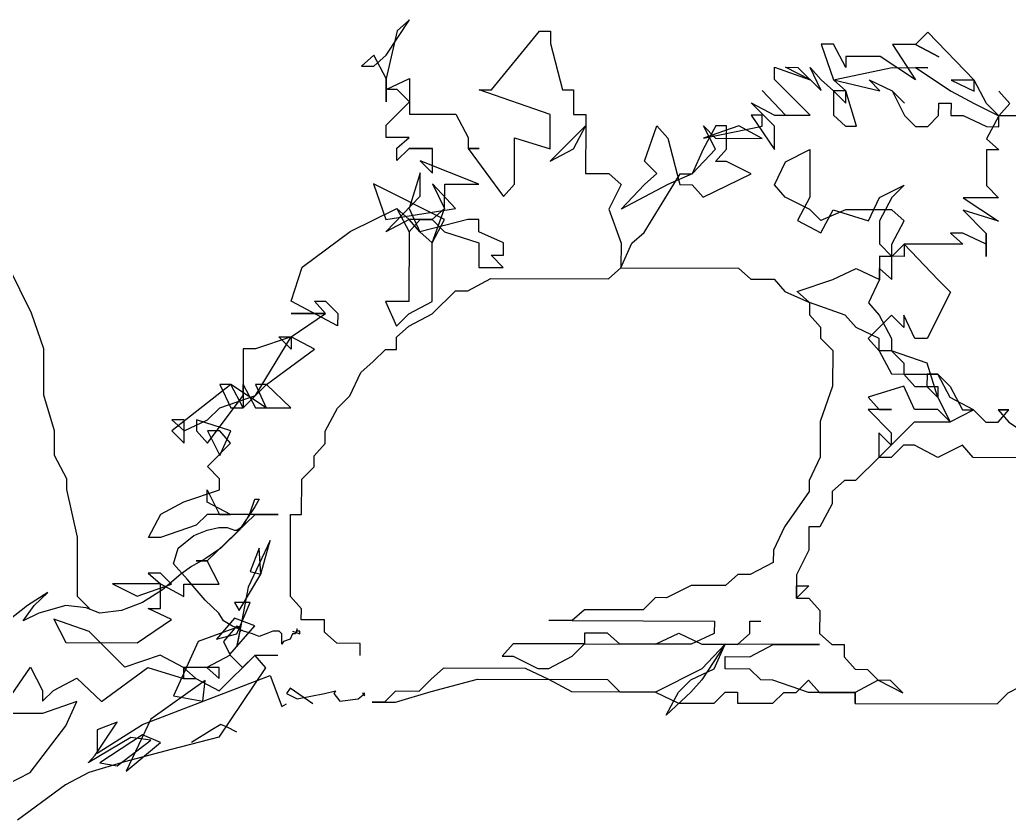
# Model space of a CAD drawing. Extents: x 2.52 to 6.06, y 1.1 to 8.22.
# Drawn here: x 4.49 to 5.024, y 1.127 to 1.559 of the extents above; entities that cross this region are included whole.
import ezdxf

# ---------------------------------------------------------------- set-up
doc = ezdxf.new("R2010")
doc.units = 0
doc.header["$LTSCALE"] = 0.4
doc.header["$MEASUREMENT"] = 0
doc.layers.add('CERCHA', color=7, linetype='CONTINUOUS')

msp = doc.modelspace()

# ---------------------------------------------------------------- linework, layer by layer
at = {"layer": 'CERCHA'}
for p, q in [((4.68793, 1.53967), (4.70053, 1.55884)), ((4.70053, 1.55884), (4.69387, 1.55295)), ((4.69387, 1.55295), (4.68789, 1.52711)), ((4.74474, 1.52105), (4.77068, 1.55274)), ((4.77068, 1.55274), (4.77659, 1.55272)), ((4.77659, 1.55272), (4.77657, 1.54608)), ((4.98042, 1.55217), (4.97375, 1.54554)), ((5.00546, 1.52625), (4.98042, 1.55217)), ((4.77657, 1.54608), (4.78315, 1.52095)), ((4.9228, 1.54568), (4.92939, 1.52646)), ((4.92944, 1.54566), (4.9228, 1.54568)), ((4.93606, 1.53309), (4.92944, 1.54566)), ((4.9612, 1.54558), (4.9737, 1.52634)), ((4.97375, 1.54554), (4.9612, 1.54558)), ((4.98629, 1.53886), (4.97375, 1.54554)), ((4.97375, 1.54554), (4.98629, 1.53886)), ((4.68128, 1.53969), (4.67462, 1.5338)), ((4.68126, 1.53378), (4.68793, 1.53967)), ((4.68789, 1.52711), (4.68128, 1.53969)), ((4.93607, 1.539), (4.93606, 1.53309)), ((4.95453, 1.53895), (4.93607, 1.539)), ((4.9737, 1.52634), (4.95453, 1.53895)), ((4.67462, 1.5338), (4.68126, 1.53378)), ((4.89763, 1.52655), (4.89765, 1.53319)), ((4.89765, 1.53319), (4.91684, 1.52649)), ((4.90356, 1.53318), (4.91021, 1.53316)), ((4.91684, 1.52649), (4.90356, 1.53318)), ((4.91021, 1.53316), (4.92273, 1.52057)), ((4.91685, 1.53314), (4.92274, 1.52648)), ((4.92273, 1.52057), (4.91685, 1.53314)), ((4.92939, 1.52646), (4.96117, 1.53302)), ((4.96117, 1.53302), (4.98037, 1.53297)), ((4.97372, 1.53299), (4.99289, 1.52038)), ((4.98037, 1.53297), (4.97372, 1.53299)), ((4.68786, 1.51456), (4.68789, 1.52711)), ((4.68789, 1.52711), (4.68788, 1.52121)), ((4.68788, 1.52121), (4.70045, 1.52708)), ((4.70045, 1.52708), (4.7004, 1.50788)), ((4.91678, 1.50729), (4.89763, 1.52655)), ((4.92274, 1.52648), (4.92937, 1.52055)), ((4.92939, 1.52646), (4.95448, 1.52048)), ((4.93602, 1.52053), (4.92939, 1.52646)), ((4.94859, 1.52641), (4.96113, 1.52047)), ((4.95448, 1.52048), (4.94859, 1.52641)), ((4.9929, 1.52629), (5.00544, 1.52035)), ((5.00546, 1.52625), (4.9929, 1.52629)), ((5.00544, 1.52035), (5.00546, 1.52625)), ((5.01207, 1.51368), (5.00546, 1.52625)), ((4.68788, 1.52121), (4.68786, 1.51456)), ((4.69379, 1.52119), (4.68788, 1.52121)), ((4.70041, 1.51453), (4.69379, 1.52119)), ((4.7381, 1.52107), (4.74474, 1.52105)), ((4.77646, 1.50767), (4.7381, 1.52107)), ((4.78315, 1.52095), (4.78906, 1.52093)), ((4.78906, 1.52093), (4.78902, 1.50764)), ((4.89097, 1.52066), (4.90349, 1.50733)), ((4.90349, 1.50733), (4.89097, 1.52066)), ((4.92937, 1.52055), (4.92934, 1.50726)), ((4.93602, 1.52053), (4.92937, 1.52055)), ((4.92937, 1.52055), (4.936, 1.51389)), ((4.936, 1.51389), (4.93602, 1.52053)), ((4.94188, 1.50132), (4.93602, 1.52053)), ((4.96113, 1.52047), (4.96774, 1.50715)), ((4.96776, 1.5138), (4.96113, 1.52047)), ((4.96113, 1.52047), (4.96776, 1.5138)), ((4.99289, 1.52038), (5.00542, 1.5137)), ((5.01874, 1.52031), (5.02463, 1.51365)), ((5.02463, 1.51365), (5.01874, 1.52031)), ((4.68783, 1.50201), (4.70041, 1.51453)), ((4.88505, 1.51403), (4.89758, 1.50734)), ((4.89757, 1.50144), (4.88505, 1.51403)), ((4.9862, 1.5071), (4.98622, 1.51375)), ((4.98622, 1.51375), (4.99287, 1.51373)), ((4.99287, 1.51373), (4.99285, 1.50709)), ((5.00542, 1.5137), (5.0187, 1.50702)), ((5.0187, 1.50702), (5.01207, 1.51368)), ((5.0187, 1.50702), (5.02463, 1.51365)), ((4.7004, 1.50788), (4.72551, 1.50781)), ((4.72551, 1.50781), (4.73212, 1.49524)), ((4.77641, 1.48921), (4.77646, 1.50767)), ((4.78902, 1.50764), (4.79567, 1.50762)), ((4.79567, 1.50762), (4.79565, 1.50171)), ((4.88503, 1.50738), (4.89753, 1.48888)), ((4.89094, 1.50736), (4.88503, 1.50738)), ((4.89092, 1.50145), (4.89094, 1.50736)), ((4.89758, 1.50734), (4.90349, 1.50733)), ((4.90349, 1.50733), (4.91678, 1.50729)), ((4.92934, 1.50726), (4.93597, 1.50133)), ((4.96774, 1.50715), (4.97363, 1.50123)), ((4.98028, 1.50121), (4.9862, 1.5071)), ((4.99285, 1.50709), (4.9995, 1.50707)), ((4.9995, 1.50707), (5.01204, 1.50113)), ((5.0187, 1.50702), (5.01202, 1.49448)), ((5.01868, 1.50111), (5.0187, 1.50702)), ((5.03716, 1.50697), (5.0187, 1.50702)), ((4.68781, 1.49536), (4.68783, 1.50201)), ((4.79565, 1.50171), (4.7764, 1.48256)), ((4.78897, 1.48918), (4.79565, 1.50171)), ((4.79565, 1.50171), (4.79558, 1.47586)), ((4.82735, 1.48242), (4.83405, 1.50161)), ((4.83405, 1.50161), (4.83994, 1.49495)), ((4.86581, 1.50152), (4.85913, 1.48899)), ((4.87836, 1.50149), (4.85914, 1.49489)), ((4.85914, 1.49489), (4.89092, 1.50145)), ((4.85916, 1.50154), (4.86579, 1.49488)), ((4.86578, 1.48897), (4.85916, 1.50154)), ((4.87172, 1.50151), (4.86581, 1.50152)), ((4.87168, 1.48895), (4.87172, 1.50151)), ((4.8909, 1.49481), (4.87836, 1.50149)), ((4.89753, 1.48888), (4.89757, 1.50144)), ((4.93597, 1.50133), (4.94188, 1.50132)), ((4.97363, 1.50123), (4.98028, 1.50121)), ((5.01204, 1.50113), (5.01868, 1.50111)), ((4.70036, 1.49532), (4.68781, 1.49536)), ((4.6937, 1.48943), (4.70036, 1.49532)), ((4.73212, 1.49524), (4.7321, 1.48933)), ((4.75716, 1.47006), (4.75723, 1.49517)), ((4.75723, 1.49517), (4.77641, 1.48921)), ((4.83994, 1.49495), (4.84652, 1.46982)), ((4.86579, 1.49488), (4.8909, 1.49481)), ((5.01202, 1.49448), (5.01865, 1.48855)), ((4.69368, 1.48279), (4.6937, 1.48943)), ((4.70035, 1.48942), (4.69368, 1.48279)), ((4.7129, 1.48938), (4.70035, 1.48942)), ((4.70035, 1.48942), (4.7129, 1.48938)), ((4.7129, 1.48938), (4.70035, 1.48942)), ((4.71287, 1.47609), (4.7129, 1.48938)), ((4.7321, 1.48933), (4.75123, 1.46343)), ((4.73801, 1.48931), (4.7321, 1.48933)), ((4.7321, 1.48933), (4.73801, 1.48931)), ((4.7764, 1.48256), (4.78897, 1.48918)), ((4.85913, 1.48899), (4.85318, 1.47571)), ((4.85318, 1.47571), (4.86578, 1.48897)), ((4.86576, 1.48232), (4.87168, 1.48895)), ((4.90342, 1.48222), (4.91673, 1.48883)), ((4.91673, 1.48883), (4.91666, 1.46298)), ((5.012, 1.48857), (5.01195, 1.46937)), ((5.01865, 1.48855), (5.012, 1.48857)), ((4.70624, 1.48275), (4.71287, 1.47609)), ((4.73796, 1.47011), (4.70624, 1.48275)), ((4.83398, 1.47576), (4.82735, 1.48242)), ((4.87167, 1.4823), (4.86576, 1.48232)), ((4.88494, 1.47562), (4.87167, 1.4823)), ((4.89748, 1.46968), (4.90342, 1.48222)), ((4.70622, 1.47611), (4.70026, 1.45692)), ((4.70618, 1.46355), (4.70622, 1.47611)), ((4.79558, 1.47586), (4.80813, 1.47583)), ((4.80813, 1.47583), (4.81477, 1.4699)), ((4.82725, 1.44402), (4.84654, 1.47573)), ((4.82732, 1.46987), (4.83398, 1.47576)), ((4.85318, 1.47571), (4.83988, 1.46984)), ((4.84654, 1.47573), (4.85318, 1.47571)), ((4.85906, 1.46314), (4.88494, 1.47562)), ((4.68109, 1.47027), (4.68769, 1.45105)), ((4.71944, 1.45096), (4.68109, 1.47027)), ((4.71285, 1.47018), (4.71946, 1.45687)), ((4.72537, 1.45685), (4.71285, 1.47018)), ((4.71946, 1.45687), (4.7195, 1.47016)), ((4.7195, 1.47016), (4.73796, 1.47011)), ((4.75123, 1.46343), (4.75716, 1.47006)), ((4.81477, 1.4699), (4.80808, 1.45663)), ((4.81473, 1.45661), (4.82732, 1.46987)), ((4.83988, 1.46984), (4.81473, 1.45661)), ((4.84652, 1.46982), (4.85317, 1.4698)), ((4.85317, 1.4698), (4.85906, 1.46314)), ((4.90337, 1.46302), (4.89748, 1.46968)), ((4.95433, 1.46288), (4.96764, 1.46949)), ((4.96764, 1.46949), (4.96097, 1.46286)), ((5.01195, 1.46937), (5.01858, 1.4627)), ((4.68767, 1.4444), (4.70618, 1.46355)), ((4.91665, 1.45633), (4.90337, 1.46302)), ((4.91666, 1.46298), (4.90998, 1.45044)), ((4.94839, 1.45034), (4.95433, 1.46288)), ((4.96097, 1.46286), (4.95429, 1.45032)), ((4.99938, 1.46276), (5.01855, 1.45015)), ((5.01858, 1.4627), (4.99938, 1.46276)), ((4.66847, 1.44445), (4.69361, 1.45694)), ((4.68769, 1.45105), (4.72537, 1.45685)), ((4.69361, 1.45694), (4.70022, 1.44437)), ((4.70024, 1.45101), (4.69361, 1.45694)), ((4.69361, 1.45694), (4.70022, 1.44437)), ((4.70026, 1.45692), (4.70613, 1.44435)), ((4.71276, 1.43842), (4.71946, 1.45687)), ((4.71946, 1.45687), (4.7128, 1.45098)), ((4.80808, 1.45663), (4.81468, 1.43815)), ((4.92254, 1.45041), (4.91665, 1.45633)), ((4.92252, 1.44376), (4.9292, 1.4563)), ((4.93585, 1.45628), (4.92254, 1.45041)), ((4.9292, 1.4563), (4.94839, 1.45034)), ((4.96096, 1.45621), (4.93585, 1.45628)), ((4.96759, 1.45029), (4.96096, 1.45621)), ((4.99936, 1.45611), (5.01188, 1.44352)), ((5.01855, 1.45015), (4.99936, 1.45611)), ((4.70024, 1.45101), (4.68767, 1.4444)), ((4.70022, 1.44437), (4.70615, 1.451)), ((4.70613, 1.44435), (4.70024, 1.45101)), ((4.7128, 1.45098), (4.70024, 1.45101)), ((4.732, 1.45093), (4.70613, 1.44435)), ((4.70615, 1.451), (4.7128, 1.45098)), ((4.71276, 1.43842), (4.71944, 1.45096)), ((4.7128, 1.45098), (4.71943, 1.44431)), ((4.73791, 1.45091), (4.732, 1.45093)), ((4.73789, 1.44426), (4.73791, 1.45091)), ((4.90998, 1.45044), (4.92252, 1.44376)), ((4.95429, 1.45032), (4.95426, 1.43777)), ((4.96091, 1.43775), (4.96759, 1.45029)), ((4.64257, 1.42532), (4.66847, 1.44445)), ((4.70022, 1.44437), (4.70012, 1.4067)), ((4.70613, 1.44435), (4.71276, 1.43842)), ((4.71943, 1.44431), (4.73787, 1.43836)), ((4.75117, 1.43832), (4.73789, 1.44426)), ((4.82059, 1.43813), (4.82725, 1.44402)), ((4.99268, 1.44357), (4.99931, 1.43765)), ((4.99933, 1.44355), (4.99268, 1.44357)), ((5.01186, 1.43761), (4.99933, 1.44355)), ((5.01185, 1.43097), (5.01188, 1.44352)), ((5.01188, 1.44352), (5.01185, 1.43097)), ((5.01188, 1.44352), (5.01186, 1.43761)), ((4.71268, 1.40667), (4.71276, 1.43842)), ((4.73787, 1.43836), (4.73784, 1.42506)), ((4.75115, 1.43167), (4.75117, 1.43832)), ((4.81468, 1.43815), (4.81464, 1.42485)), ((4.81464, 1.42485), (4.82059, 1.43813)), ((4.95426, 1.43777), (4.96089, 1.4311)), ((4.96085, 1.41855), (4.96091, 1.43775)), ((4.96089, 1.4311), (4.96755, 1.43773)), ((4.96755, 1.43773), (4.96754, 1.43109)), ((4.96755, 1.43773), (4.98596, 1.41848)), ((4.99931, 1.43765), (4.96755, 1.43773)), ((4.7445, 1.43169), (4.75115, 1.43167)), ((4.75113, 1.42503), (4.7445, 1.43169)), ((4.95424, 1.43112), (4.95421, 1.41857)), ((4.96754, 1.43109), (4.95424, 1.43112)), ((4.95424, 1.43112), (4.96089, 1.4311)), ((4.96089, 1.4311), (4.95424, 1.43112)), ((4.95424, 1.43112), (4.96089, 1.4311)), ((4.96089, 1.4311), (4.95424, 1.43112)), ((4.48378, 1.42575), (4.49627, 1.40061)), ((4.63661, 1.40687), (4.64257, 1.42532)), ((4.73784, 1.42506), (4.75113, 1.42503)), ((4.80798, 1.41896), (4.81464, 1.42485)), ((4.81464, 1.42485), (4.87816, 1.42468)), ((4.87816, 1.42468), (4.88479, 1.41876)), ((4.9291, 1.41864), (4.94167, 1.42451)), ((4.94167, 1.42451), (4.95421, 1.41857)), ((4.95421, 1.41857), (4.95422, 1.42448)), ((4.95422, 1.42448), (4.96085, 1.41855)), ((4.73189, 1.41252), (4.74447, 1.41914)), ((4.74447, 1.41914), (4.80798, 1.41896)), ((4.88479, 1.41876), (4.89734, 1.41872)), ((4.89734, 1.41872), (4.90323, 1.41206)), ((4.90988, 1.41204), (4.9291, 1.41864)), ((4.95421, 1.41857), (4.94827, 1.40603)), ((4.98596, 1.41848), (4.99259, 1.41182)), ((4.71266, 1.40002), (4.72525, 1.41254)), ((4.72525, 1.41254), (4.73189, 1.41252)), ((4.90323, 1.41206), (4.91651, 1.40611)), ((4.91651, 1.40611), (4.90988, 1.41204)), ((4.99259, 1.41182), (4.97997, 1.38674)), ((4.66168, 1.39351), (4.63661, 1.40687)), ((4.64916, 1.40684), (4.65507, 1.40682)), ((4.65505, 1.40018), (4.64916, 1.40684)), ((4.65507, 1.40682), (4.6617, 1.40016)), ((4.68757, 1.40674), (4.69344, 1.39343)), ((4.70012, 1.4067), (4.68757, 1.40674)), ((4.7001, 1.40005), (4.71268, 1.40667)), ((4.91651, 1.40611), (4.91649, 1.39947)), ((4.93569, 1.39942), (4.91651, 1.40611)), ((4.94827, 1.40603), (4.95416, 1.39937)), ((4.49627, 1.40061), (4.50287, 1.38139)), ((4.63656, 1.38767), (4.65505, 1.40018)), ((4.63659, 1.40023), (4.65505, 1.40018)), ((4.65505, 1.40018), (4.63659, 1.40023)), ((4.6617, 1.40016), (4.66168, 1.39351)), ((4.69344, 1.39343), (4.7001, 1.40005)), ((4.70009, 1.39341), (4.71266, 1.40002)), ((4.91649, 1.39947), (4.92238, 1.3928)), ((4.94158, 1.39275), (4.93569, 1.39942)), ((4.9608, 1.39935), (4.94821, 1.38683)), ((4.95416, 1.39937), (4.96077, 1.38679)), ((4.96743, 1.39268), (4.9608, 1.39935)), ((4.96745, 1.39933), (4.96743, 1.39268)), ((4.97332, 1.38676), (4.96745, 1.39933)), ((4.69342, 1.38752), (4.70009, 1.39341)), ((4.92238, 1.3928), (4.92237, 1.3869)), ((4.95412, 1.38681), (4.94158, 1.39275)), ((4.61727, 1.35597), (4.63656, 1.38767)), ((4.63656, 1.38767), (4.61734, 1.38108)), ((4.62991, 1.38769), (4.63656, 1.38767)), ((4.63654, 1.38103), (4.62991, 1.38769)), ((4.63656, 1.38767), (4.63654, 1.38103)), ((4.64909, 1.38099), (4.63656, 1.38767)), ((4.69341, 1.38087), (4.69342, 1.38752)), ((4.92237, 1.3869), (4.92899, 1.38023)), ((4.94821, 1.38683), (4.9541, 1.38016)), ((4.9541, 1.38016), (4.95412, 1.38681)), ((4.96077, 1.38679), (4.96075, 1.38015)), ((4.97997, 1.38674), (4.97332, 1.38676)), ((4.50287, 1.38139), (4.5028, 1.35628)), ((4.61069, 1.3811), (4.6106, 1.34934)), ((4.61734, 1.38108), (4.61069, 1.3811)), ((4.62319, 1.36186), (4.64909, 1.38099)), ((4.68083, 1.37426), (4.6875, 1.38089)), ((4.6875, 1.38089), (4.69341, 1.38087)), ((4.92899, 1.38023), (4.92894, 1.36103)), ((4.9541, 1.38016), (4.96072, 1.36759)), ((4.96075, 1.38015), (4.9541, 1.38016)), ((4.97993, 1.37345), (4.96075, 1.38015)), ((4.96075, 1.38015), (4.96738, 1.37348)), ((4.67417, 1.36837), (4.68083, 1.37426)), ((4.96738, 1.37348), (4.96736, 1.36757)), ((4.98579, 1.35497), (4.97993, 1.37345)), ((4.66823, 1.35583), (4.67417, 1.36837)), ((4.96072, 1.36759), (4.96736, 1.36757)), ((4.96736, 1.36757), (4.97325, 1.36091)), ((4.96736, 1.36757), (4.98583, 1.36752)), ((4.97992, 1.36754), (4.9799, 1.36089)), ((4.98583, 1.36752), (4.97992, 1.36754)), ((4.99244, 1.35495), (4.98583, 1.36752)), ((4.98583, 1.36752), (4.99245, 1.36086)), ((4.60399, 1.36191), (4.57217, 1.33689)), ((4.59808, 1.36193), (4.60396, 1.34936)), ((4.60399, 1.36191), (4.59808, 1.36193)), ((4.6106, 1.34934), (4.60399, 1.36191)), ((4.62316, 1.34931), (4.60399, 1.36191)), ((4.6106, 1.34934), (4.62319, 1.36186)), ((4.61062, 1.35599), (4.61064, 1.36189)), ((4.61064, 1.36189), (4.61725, 1.34932)), ((4.61729, 1.36188), (4.62316, 1.34931)), ((4.62319, 1.36186), (4.61729, 1.36188)), ((4.63645, 1.34927), (4.62319, 1.36186)), ((4.92894, 1.36103), (4.92224, 1.34185)), ((4.96735, 1.36093), (4.94813, 1.35507)), ((4.97322, 1.34836), (4.96735, 1.36093)), ((4.97325, 1.36091), (4.98581, 1.36088)), ((4.9799, 1.36089), (4.98579, 1.35497)), ((4.98581, 1.36088), (4.98579, 1.35497)), ((4.99245, 1.36086), (4.99907, 1.34829)), ((4.5028, 1.35628), (4.50865, 1.33706)), ((4.59135, 1.33019), (4.61062, 1.35599)), ((4.59805, 1.34937), (4.61727, 1.35597)), ((4.66156, 1.3492), (4.66823, 1.35583)), ((4.94813, 1.35507), (4.95402, 1.34841)), ((4.98579, 1.35497), (4.9924, 1.34166)), ((5.00498, 1.34827), (4.99244, 1.35495)), ((4.59138, 1.34274), (4.59805, 1.34937)), ((4.60396, 1.34936), (4.6106, 1.34934)), ((4.61725, 1.34932), (4.63645, 1.34927)), ((4.65488, 1.33666), (4.66156, 1.3492)), ((4.94811, 1.34842), (4.96063, 1.33583)), ((4.96066, 1.34839), (4.94811, 1.34842)), ((4.95402, 1.34841), (4.96066, 1.34839)), ((4.98577, 1.34832), (4.97322, 1.34836)), ((4.9924, 1.34166), (4.98577, 1.34832)), ((4.9924, 1.34166), (5.00498, 1.34827)), ((4.99907, 1.34829), (5.00498, 1.34827)), ((5.00498, 1.34827), (5.0116, 1.3416)), ((5.01825, 1.34159), (5.02418, 1.34822)), ((5.01827, 1.34823), (5.02416, 1.34157)), ((5.02418, 1.34822), (5.01827, 1.34823)), ((5.01827, 1.34823), (5.02418, 1.34822)), ((5.02418, 1.34822), (5.01827, 1.34823)), ((4.57218, 1.3428), (4.57881, 1.33687)), ((4.57883, 1.34278), (4.57218, 1.3428)), ((4.5788, 1.33022), (4.57883, 1.34278)), ((4.57881, 1.33687), (4.59138, 1.34274)), ((4.58548, 1.34276), (4.58546, 1.33685)), ((4.60392, 1.3368), (4.58548, 1.34276)), ((4.92224, 1.34185), (4.92219, 1.32265)), ((4.95395, 1.32256), (4.9732, 1.34171)), ((4.9732, 1.34171), (4.9924, 1.34166)), ((5.0116, 1.3416), (5.01825, 1.34159)), ((5.02416, 1.34157), (5.04333, 1.32896)), ((4.50865, 1.33706), (4.50862, 1.32377)), ((4.57217, 1.33689), (4.5788, 1.33022)), ((4.58546, 1.33685), (4.59135, 1.33019)), ((4.59137, 1.33684), (4.59798, 1.32352)), ((4.59802, 1.33682), (4.59137, 1.33684)), ((4.59798, 1.32352), (4.60392, 1.3368)), ((4.60391, 1.33016), (4.59802, 1.33682)), ((4.65486, 1.33002), (4.65488, 1.33666)), ((4.95398, 1.33585), (4.95395, 1.32256)), ((4.96061, 1.32919), (4.95398, 1.33585)), ((4.96063, 1.33583), (4.96061, 1.32919)), ((4.59132, 1.31763), (4.60391, 1.33016)), ((4.64894, 1.32339), (4.65486, 1.33002)), ((4.96726, 1.32917), (4.96059, 1.32254)), ((4.97317, 1.32915), (4.96726, 1.32917)), ((4.9857, 1.32247), (4.97317, 1.32915)), ((4.99902, 1.32908), (4.9857, 1.32247)), ((5.00491, 1.32242), (4.99902, 1.32908)), ((4.50862, 1.32377), (4.51523, 1.31119)), ((4.64892, 1.31748), (4.64894, 1.32339)), ((4.92219, 1.32265), (4.91625, 1.31011)), ((4.95395, 1.32256), (4.94136, 1.31004)), ((4.96059, 1.32254), (4.95395, 1.32256)), ((5.03075, 1.32235), (5.00491, 1.32242)), ((4.59795, 1.31097), (4.59132, 1.31763)), ((4.64226, 1.31085), (4.64892, 1.31748)), ((4.51523, 1.31119), (4.51521, 1.30529)), ((4.59793, 1.30506), (4.59795, 1.31097)), ((4.6422, 1.29165), (4.64226, 1.31085)), ((4.91625, 1.31011), (4.91623, 1.3042)), ((4.93545, 1.31005), (4.92879, 1.30416)), ((4.94136, 1.31004), (4.93545, 1.31005)), ((4.51521, 1.30529), (4.52105, 1.27942)), ((4.57871, 1.29847), (4.59793, 1.30506)), ((4.59126, 1.29843), (4.59128, 1.30508)), ((4.59128, 1.30508), (4.59789, 1.29177)), ((4.91623, 1.3042), (4.90289, 1.28503)), ((4.92879, 1.30416), (4.92877, 1.29752)), ((4.56614, 1.29185), (4.57871, 1.29847)), ((4.6038, 1.29175), (4.59126, 1.29843)), ((4.61437, 1.29267), (4.61689, 1.30006)), ((4.61924, 1.30006), (4.61689, 1.29586)), ((4.61689, 1.30006), (4.61924, 1.30006)), ((4.61689, 1.29586), (4.60849, 1.28326)), ((4.92877, 1.29752), (4.92209, 1.28498)), ((4.55946, 1.27932), (4.56614, 1.29185)), ((4.59125, 1.29179), (4.58532, 1.28589)), ((4.59118, 1.26668), (4.61709, 1.29172)), ((4.59789, 1.29177), (4.59125, 1.29179)), ((4.59789, 1.29177), (4.6038, 1.29175)), ((4.62965, 1.29168), (4.59789, 1.29177)), ((4.61084, 1.28578), (4.61437, 1.29267)), ((4.61709, 1.29172), (4.62965, 1.29168)), ((4.63618, 1.24735), (4.6363, 1.29166)), ((4.6363, 1.29166), (4.6422, 1.29165)), ((4.58532, 1.28589), (4.5661, 1.2793)), ((4.58397, 1.28041), (4.5912, 1.28326)), ((4.5912, 1.28326), (4.59758, 1.28461)), ((4.59758, 1.28461), (4.60211, 1.28461)), ((4.60849, 1.28326), (4.59859, 1.27352)), ((4.60211, 1.28461), (4.60597, 1.28326)), ((4.60597, 1.28326), (4.60732, 1.28326)), ((4.60732, 1.28326), (4.61084, 1.28578)), ((4.90289, 1.28503), (4.89695, 1.27249)), ((4.91618, 1.285), (4.91615, 1.27244)), ((4.92209, 1.28498), (4.91618, 1.285)), ((4.52105, 1.27942), (4.52097, 1.24767)), ((4.5661, 1.2793), (4.55946, 1.27932)), ((4.57558, 1.27352), (4.58397, 1.28041)), ((4.62529, 1.27772), (4.61336, 1.25253)), ((4.62025, 1.25941), (4.62529, 1.27772)), ((4.57306, 1.26512), (4.57558, 1.27352)), ((4.59859, 1.27352), (4.59019, 1.26781)), ((4.61924, 1.27352), (4.61437, 1.26093)), ((4.62025, 1.25941), (4.61924, 1.27352)), ((4.89695, 1.27249), (4.89693, 1.26585)), ((4.91615, 1.27244), (4.90946, 1.25917)), ((4.58527, 1.26669), (4.59118, 1.26668)), ((4.59118, 1.26668), (4.58527, 1.26669)), ((4.59019, 1.26781), (4.58532, 1.26512)), ((4.59779, 1.2541), (4.59118, 1.26668)), ((4.58045, 1.25673), (4.57306, 1.26512)), ((4.5828, 1.26361), (4.57692, 1.25941)), ((4.58532, 1.26512), (4.5828, 1.26361)), ((4.61437, 1.26093), (4.62025, 1.25941)), ((4.89693, 1.26585), (4.88435, 1.25923)), ((4.5594, 1.26012), (4.56603, 1.25419)), ((4.56605, 1.2601), (4.5594, 1.26012)), ((4.57194, 1.25417), (4.56605, 1.2601)), ((4.57692, 1.25941), (4.56718, 1.25102)), ((4.59019, 1.24548), (4.58045, 1.25673)), ((4.60849, 1.23993), (4.62025, 1.25941)), ((4.87771, 1.25925), (4.87104, 1.25336)), ((4.88435, 1.25923), (4.87771, 1.25925)), ((4.90946, 1.25917), (4.90943, 1.24661)), ((4.54019, 1.25426), (4.55346, 1.24758)), ((4.56603, 1.25419), (4.54019, 1.25426)), ((4.55346, 1.24758), (4.57194, 1.25417)), ((4.56718, 1.25102), (4.55626, 1.24413)), ((4.566, 1.2409), (4.56603, 1.25419)), ((4.56603, 1.25419), (4.57857, 1.24751)), ((4.57857, 1.24751), (4.57859, 1.25416)), ((4.57859, 1.25416), (4.59779, 1.2541)), ((4.61336, 1.25253), (4.60732, 1.22028)), ((4.85258, 1.25341), (4.83927, 1.2468)), ((4.87104, 1.25336), (4.85258, 1.25341)), ((4.90943, 1.24661), (4.90945, 1.25326)), ((4.91609, 1.25324), (4.90943, 1.24661)), ((4.90945, 1.25326), (4.91609, 1.25324)), ((4.50521, 1.24967), (4.49429, 1.24262)), ((4.49782, 1.24262), (4.50521, 1.24967)), ((4.52097, 1.24767), (4.5276, 1.241)), ((4.59758, 1.23842), (4.59019, 1.24548)), ((4.64207, 1.24069), (4.63618, 1.24735)), ((4.83336, 1.24682), (4.8267, 1.24019)), ((4.83927, 1.2468), (4.83336, 1.24682)), ((4.90943, 1.24661), (4.91608, 1.24659)), ((4.91608, 1.24659), (4.92197, 1.23993)), ((4.49429, 1.24262), (4.47481, 1.22734)), ((4.49194, 1.23422), (4.49782, 1.24262)), ((4.51495, 1.24262), (4.50034, 1.23842)), ((4.52587, 1.24128), (4.51495, 1.24262)), ((4.53326, 1.23842), (4.52587, 1.24128)), ((4.54501, 1.23993), (4.53326, 1.23842)), ((4.55626, 1.24413), (4.54501, 1.23993)), ((4.55935, 1.24091), (4.566, 1.2409)), ((4.57189, 1.23497), (4.55935, 1.24091)), ((4.60597, 1.24413), (4.60849, 1.23993)), ((4.61437, 1.24413), (4.60597, 1.24413)), ((4.60732, 1.22734), (4.61437, 1.24413)), ((4.64205, 1.23478), (4.64207, 1.24069)), ((4.79494, 1.24028), (4.78828, 1.23439)), ((4.8267, 1.24019), (4.79494, 1.24028)), ((4.92197, 1.23993), (4.92193, 1.22738)), ((4.50034, 1.23842), (4.49194, 1.23422)), ((4.50838, 1.23514), (4.51499, 1.22257)), ((4.52756, 1.22845), (4.50838, 1.23514)), ((4.55339, 1.22247), (4.57189, 1.23497)), ((4.60597, 1.23573), (4.59623, 1.22448)), ((4.6001, 1.23422), (4.59758, 1.23842)), ((4.60463, 1.23154), (4.6001, 1.23422)), ((4.61689, 1.23154), (4.60597, 1.23573)), ((4.65461, 1.23475), (4.64205, 1.23478)), ((4.65459, 1.2281), (4.65461, 1.23475)), ((4.78828, 1.23439), (4.77572, 1.23442)), ((4.78828, 1.23439), (4.86508, 1.23418)), ((4.86508, 1.23418), (4.86507, 1.22753)), ((4.88427, 1.22748), (4.88429, 1.23412)), ((4.88429, 1.23412), (4.89019, 1.23411)), ((4.6095, 1.23154), (4.58633, 1.22314)), ((4.60732, 1.23154), (4.6001, 1.22314)), ((4.60346, 1.21609), (4.61689, 1.23154)), ((4.61084, 1.22868), (4.60463, 1.23154)), ((4.60732, 1.22028), (4.6095, 1.23154)), ((4.6095, 1.22868), (4.60732, 1.23154)), ((4.60849, 1.23002), (4.6095, 1.22868)), ((4.6399, 1.23002), (4.63889, 1.22734)), ((4.6399, 1.22868), (4.6399, 1.23002)), ((4.54671, 1.20919), (4.52756, 1.22845)), ((4.59623, 1.22448), (4.60732, 1.22734)), ((4.61572, 1.22734), (4.61084, 1.22868)), ((4.61924, 1.22583), (4.61572, 1.22734)), ((4.6231, 1.22734), (4.61924, 1.22583)), ((4.62663, 1.22868), (4.6231, 1.22734)), ((4.63016, 1.22868), (4.62663, 1.22868)), ((4.6315, 1.22734), (4.63016, 1.22868)), ((4.6315, 1.22163), (4.6315, 1.22734)), ((4.63604, 1.22448), (4.63251, 1.22314)), ((4.63738, 1.22734), (4.63604, 1.22448)), ((4.63738, 1.22868), (4.64124, 1.22734)), ((4.63889, 1.22734), (4.63738, 1.22734)), ((4.64124, 1.22868), (4.6399, 1.22868)), ((4.64124, 1.22734), (4.64124, 1.22868)), ((4.66122, 1.22217), (4.65459, 1.2281)), ((4.79491, 1.22772), (4.79489, 1.22181)), ((4.80746, 1.22769), (4.79491, 1.22772)), ((4.81409, 1.22176), (4.80746, 1.22769)), ((4.83329, 1.22171), (4.84586, 1.22758)), ((4.84586, 1.22758), (4.8584, 1.22164)), ((4.86507, 1.22753), (4.8525, 1.22166)), ((4.87761, 1.22159), (4.88427, 1.22748)), ((4.92193, 1.22738), (4.92856, 1.22145)), ((4.51499, 1.22257), (4.55339, 1.22247)), ((4.58633, 1.22314), (4.57306, 1.19375)), ((4.6001, 1.22314), (4.60346, 1.21609)), ((4.63251, 1.22314), (4.6315, 1.22163)), ((4.67377, 1.22214), (4.66122, 1.22217)), ((4.67375, 1.21549), (4.67377, 1.22214)), ((4.75649, 1.22192), (4.75056, 1.21529)), ((4.79489, 1.22181), (4.75649, 1.22192)), ((4.78823, 1.21518), (4.79489, 1.22181)), ((4.79489, 1.22181), (4.83329, 1.22171)), ((4.8525, 1.22166), (4.81409, 1.22176)), ((4.87096, 1.22161), (4.85835, 1.20244)), ((4.87096, 1.22161), (4.85837, 1.20835)), ((4.8584, 1.22164), (4.87096, 1.22161)), ((4.86501, 1.20833), (4.87096, 1.22161)), ((4.87096, 1.22161), (4.87761, 1.22159)), ((4.92192, 1.22147), (4.87096, 1.22161)), ((4.88423, 1.21492), (4.89681, 1.22154)), ((4.89681, 1.22154), (4.92192, 1.22147)), ((4.92856, 1.22145), (4.93521, 1.22143)), ((4.93521, 1.22143), (4.93519, 1.21478)), ((4.56593, 1.21579), (4.54671, 1.20919)), ((4.57847, 1.20911), (4.56593, 1.21579)), ((4.60359, 1.21568), (4.59102, 1.20907)), ((4.59763, 1.1965), (4.61689, 1.21565)), ((4.61022, 1.20902), (4.60359, 1.21568)), ((4.61689, 1.21565), (4.61022, 1.20902)), ((4.61689, 1.21565), (4.62278, 1.20899)), ((4.62944, 1.21561), (4.61689, 1.21565)), ((4.75056, 1.21529), (4.75647, 1.21527)), ((4.75647, 1.21527), (4.76974, 1.20859)), ((4.77565, 1.20857), (4.78823, 1.21518)), ((4.87092, 1.20831), (4.87094, 1.21496)), ((4.87094, 1.21496), (4.88423, 1.21492)), ((4.93519, 1.21478), (4.94108, 1.20812)), ((4.48315, 1.1909), (4.49575, 1.20933)), ((4.49575, 1.20933), (4.50237, 1.19676)), ((4.53411, 1.19076), (4.55927, 1.20916)), ((4.55927, 1.20916), (4.57845, 1.2032)), ((4.57847, 1.20911), (4.57845, 1.2032)), ((4.5851, 1.20318), (4.57847, 1.20911)), ((4.59767, 1.20905), (4.57847, 1.20911)), ((4.59102, 1.20907), (4.59765, 1.20315)), ((4.62278, 1.20899), (4.59757, 1.17139)), ((4.59765, 1.20315), (4.59767, 1.20905)), ((4.71879, 1.20873), (4.71212, 1.20283)), ((4.7631, 1.2086), (4.71879, 1.20873)), ((4.77564, 1.20266), (4.7631, 1.2086)), ((4.76974, 1.20859), (4.77565, 1.20857)), ((4.85837, 1.20835), (4.83322, 1.19586)), ((4.85244, 1.20245), (4.86501, 1.20833)), ((4.88422, 1.20828), (4.87092, 1.20831)), ((4.89011, 1.20235), (4.88422, 1.20828)), ((4.94108, 1.20812), (4.94773, 1.2081)), ((4.94773, 1.2081), (4.95362, 1.20218)), ((4.50827, 1.19674), (4.52085, 1.20335)), ((4.52085, 1.20335), (4.53411, 1.19076)), ((4.55626, 1.1783), (4.62529, 1.20483)), ((4.59019, 1.20215), (4.5608, 1.18115)), ((4.57845, 1.2032), (4.5851, 1.20318)), ((4.57845, 1.2032), (4.5851, 1.20318)), ((4.5851, 1.20318), (4.59763, 1.1965)), ((4.58884, 1.19089), (4.59019, 1.20215)), ((4.62529, 1.20483), (4.6315, 1.18804)), ((4.71212, 1.20283), (4.70546, 1.19621)), ((4.71211, 1.19619), (4.73723, 1.20277)), ((4.73723, 1.20277), (4.80739, 1.20258)), ((4.78817, 1.19598), (4.77564, 1.20266)), ((4.80739, 1.20258), (4.81402, 1.19591)), ((4.84578, 1.19583), (4.85244, 1.20245)), ((4.85835, 1.20244), (4.85243, 1.19581)), ((4.89675, 1.20233), (4.89011, 1.20235)), ((4.91594, 1.19564), (4.89675, 1.20233)), ((4.90929, 1.19565), (4.91596, 1.20228)), ((4.91596, 1.20228), (4.92185, 1.19562)), ((4.95362, 1.20218), (4.94105, 1.19557)), ((4.96027, 1.20216), (4.95362, 1.20218)), ((4.95362, 1.20218), (4.9669, 1.1955)), ((4.9669, 1.1955), (4.96027, 1.20216)), ((4.50237, 1.19676), (4.50235, 1.19085)), ((4.50235, 1.19085), (4.50827, 1.19674)), ((4.63604, 1.19795), (4.63402, 1.19509)), ((4.6483, 1.18955), (4.63604, 1.19795)), ((5.02376, 1.19534), (5.03634, 1.20196)), ((4.57306, 1.19375), (4.58884, 1.19089)), ((4.63402, 1.19509), (4.6399, 1.19224)), ((4.6399, 1.19224), (4.65451, 1.19509)), ((4.65451, 1.19509), (4.66055, 1.19644)), ((4.66055, 1.19644), (4.65955, 1.19509)), ((4.65955, 1.19509), (4.66291, 1.19089)), ((4.66291, 1.19089), (4.67281, 1.19224)), ((4.67281, 1.19224), (4.67634, 1.19509)), ((4.67517, 1.19509), (4.67634, 1.19375)), ((4.67634, 1.19509), (4.67517, 1.19509)), ((4.6929, 1.19624), (4.68698, 1.19035)), ((4.69289, 1.19033), (4.71211, 1.19619)), ((4.70546, 1.19621), (4.6929, 1.19624)), ((4.83322, 1.19586), (4.78817, 1.19598)), ((4.81402, 1.19591), (4.83322, 1.19586)), ((4.83322, 1.19586), (4.84576, 1.18992)), ((4.8391, 1.18329), (4.84578, 1.19583)), ((4.85243, 1.19581), (4.8391, 1.18329)), ((4.86496, 1.18987), (4.87089, 1.19576)), ((4.87089, 1.19576), (4.87754, 1.19574)), ((4.87754, 1.19574), (4.87752, 1.18983)), ((4.89672, 1.18978), (4.90264, 1.19567)), ((4.90264, 1.19567), (4.90929, 1.19565)), ((4.94105, 1.19557), (4.91594, 1.19564)), ((4.92185, 1.19562), (4.94105, 1.19557)), ((4.94105, 1.19557), (4.94103, 1.18966)), ((4.94103, 1.18966), (4.94105, 1.19557)), ((4.94105, 1.19557), (4.94103, 1.18966)), ((5.01784, 1.18945), (5.02376, 1.19534)), ((4.52081, 1.1908), (4.50233, 1.1842)), ((4.51487, 1.17752), (4.52081, 1.1908)), ((4.6315, 1.18804), (4.63402, 1.18955)), ((4.68033, 1.19037), (4.69289, 1.19033)), ((4.68698, 1.19035), (4.68033, 1.19037)), ((4.84576, 1.18992), (4.86496, 1.18987)), ((4.87752, 1.18983), (4.89672, 1.18978)), ((4.94103, 1.18966), (5.01784, 1.18945)), ((4.50233, 1.1842), (4.46393, 1.18431)), ((4.5608, 1.18115), (4.54753, 1.15311)), ((4.4956, 1.15246), (4.51487, 1.17752)), ((4.53074, 1.16184), (4.54266, 1.17964)), ((4.54266, 1.17964), (4.53175, 1.17544)), ((4.53175, 1.16285), (4.55626, 1.1783)), ((4.53175, 1.17544), (4.53175, 1.16285)), ((4.59372, 1.17544), (4.5828, 1.16856)), ((4.59859, 1.1783), (4.59372, 1.17544)), ((4.60211, 1.17695), (4.59859, 1.1783)), ((4.60732, 1.1741), (4.60211, 1.17695)), ((4.55005, 1.17124), (4.52688, 1.15764)), ((4.55626, 1.17276), (4.53326, 1.15764)), ((4.5608, 1.1699), (4.55005, 1.17124)), ((4.56601, 1.16856), (4.55626, 1.17276)), ((4.59757, 1.17139), (4.5717, 1.16481)), ((4.54266, 1.15596), (4.5608, 1.1699)), ((4.5717, 1.16481), (4.54657, 1.15823)), ((4.54753, 1.15311), (4.56601, 1.16856)), ((4.52688, 1.15764), (4.53074, 1.16184)), ((4.54657, 1.15823), (4.52735, 1.15238)), ((4.53326, 1.15764), (4.54266, 1.15596)), ((4.48303, 1.14585), (4.4956, 1.15246)), ((4.52735, 1.15238), (4.51478, 1.14577)), ((4.51478, 1.14577), (4.48888, 1.12663))]:
    msp.add_line(p, q, dxfattribs=at)

doc.saveas('drawing.dxf')
